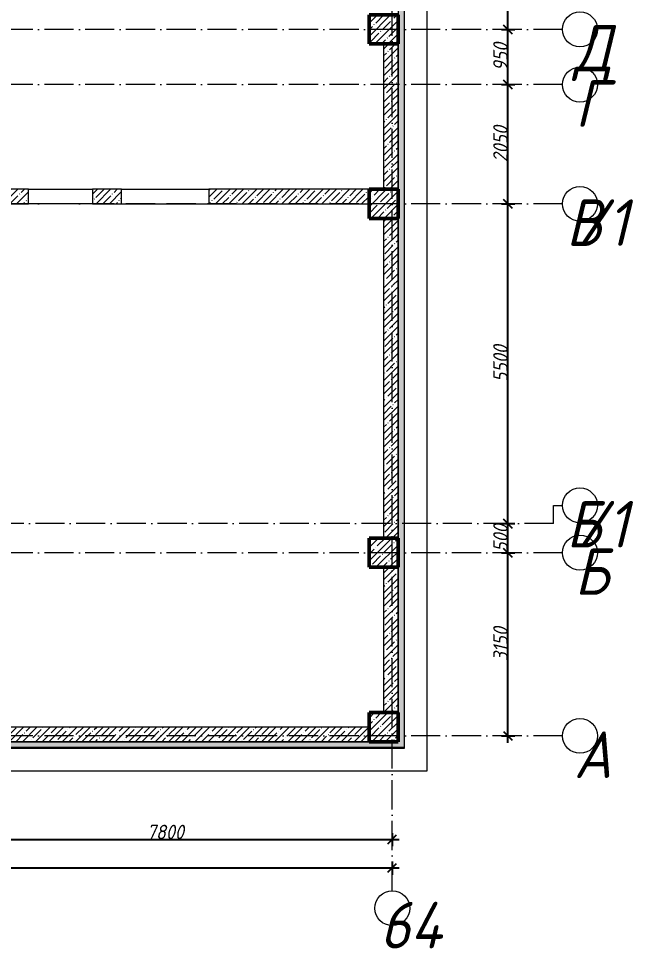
# Model space of a CAD drawing. Header units: millimetres. Extents: x -606178 to 312196, y -19338 to 632709.
# Drawn here: x -505337 to -494775, y 446320 to 462310 of the extents above; entities that cross this region are included whole.
import ezdxf

# ---------------------------------------------------------------- set-up
doc = ezdxf.new("R2010")
doc.units = ezdxf.units.MM
doc.linetypes.add('50_200_ШТРИХ_1Т_ш5_п1_п1_', pattern=[700, 500, -100, 0, -100])
for name, color, linetype, lineweight in [('A-____-____-DIMS', 7, 'Continuous', 9), ('A-DOOR-____-OTLN', 7, 'Continuous', 9), ('A-FLOR-____-OTLN', 7, 'Continuous', 9), ('A-WALL-____-MCUT', 7, 'Continuous', 13), ('A-WALL-____-MCUT-1', 7, 'Continuous', 9), ('A-WALL-____-MCUT-3', 7, 'Continuous', 9), ('A-WALL-____-OTLN', 7, 'Continuous', 9), ('A-WALL-____-PATT-1', 7, 'Continuous', 9), ('A-WALL-FNSH-MCUT-1', 7, 'Continuous', 9), ('S-COLS-____-MCUT', 7, 'Continuous', 50), ('S-COLS-____-OTLN', 7, 'Continuous', 9), ('S-GRID-____-IDEN', 7, 'Continuous', 9), ('S-GRID-____-OTLN', 7, 'Continuous', 9), ('S-GRID-____-OTLN-1', 7, '50_200_ШТРИХ_1Т_ш5_п1_п1_', 9)]:
    doc.layers.add(name, color=color, linetype=linetype, lineweight=lineweight)
doc.layers.add('A-DOOR-____-OTLN-1', color=7, linetype='Continuous', lineweight=9, true_color=0xffffff)
doc.styles.add('ISOCPEUR_I', font='isocpeui.ttf', dxfattribs={"width": 0.9, "height": 2.5})
doc.styles.add('ISOCPEUR_I_9', font='isocpeui.ttf', dxfattribs={"width": 0.9, "height": 250})
doc.dimstyles.new('ISO-2_5_0_9К_БОЛЬШОЙ_ОСИ', dxfattribs={"dimscale": 304.8, "dimtxt": 248.995294, "dimasz": 0.492126, "dimexe": 0.393701, "dimexo": 0, "dimgap": 0, "dimtad": 1, "dimdec": 0, "dimzin": 0, "dimdsep": 46, "dimtxsty": 'ISOCPEUR_I_9', "dimblk1": 'OBLIQUE', "dimblk2": 'OBLIQUE', "dimsah": 1, "dimcen": 0.09, "dimdle": 0.393701, "dimazin": 0, "dimtfac": 1, "dimtdec": 4, "dimtix": 1, "dimtmove": 0, "dimatfit": 3, "dimfxl": 1, "dimtvp": 1, "dimtolj": 1, "dimtzin": 0, "dimarcsym": 2})
pattern_1 = [(45, (-600067.05, 451794.26), (-114.04925, 114.04925), []), (45, (-599953, 451794.26), (-114.04925, 114.04925), [201.612, -40.322, 3.353, -36.97])]
pattern_2 = [(0, (-600067.05, 451794.26), (120.968, 69.841), [80.645, -161.29]), (120, (-600067.05, 451794.26), (-120.96808, 69.84086), [80.645, -161.29]), (60, (-600067.05, 451794.26), (-8e-05, 139.68186), [0, -161.29, 80.645, 0])]

# ---------------------------------------------------------------- blocks, each defined once
blk = doc.blocks.new('BSC_Колонна _Прямоугольная - 500х500-V26-АР1_Кладочный план подвала в осях 1-64_А-ГГ')
at = {"layer": 'S-COLS-____-OTLN'}
h = blk.add_hatch(dxfattribs=at)
h.set_pattern_fill('FP_37', color=256, style=0, pattern_type=2)
h.set_pattern_definition([(45, (-101000, 1668.96), (-114.04925, 114.04925), []), (45, (-100885.95, 1668.96), (-114.04925, 114.04925), [201.613, -40.323, 3.353, -36.97])])
h.paths.add_polyline_path([(-250, -250), (250, -250), (250, 250), (-250, 250)], flags=0)
at = {"layer": 'S-COLS-____-MCUT'}
for p, q in [((250, 250), (-250, 250)), ((-250, 250), (-250, -250)), ((250, -250), (250, 250)), ((-250, -250), (250, -250))]:
    blk.add_line(p, q, dxfattribs=at)
blk = doc.blocks.new('BSC_Колонна _Прямоугольная - 500х500-V28-АР1_Кладочный план подвала в осях 1-64_А-ГГ')
at = {"layer": 'S-COLS-____-OTLN'}
h = blk.add_hatch(dxfattribs=at)
h.set_pattern_fill('FP_39', color=256, style=0, pattern_type=2)
h.set_pattern_definition([(45, (-101000, -7331.04), (-114.04925, 114.04925), []), (45, (-100885.95, -7331.04), (-114.04925, 114.04925), [201.613, -40.323, 3.353, -36.97])])
h.paths.add_polyline_path([(-250, -250), (250, -250), (250, 250), (-250, 250)], flags=0)
at = {"layer": 'S-COLS-____-MCUT'}
for p, q in [((250, 250), (-250, 250)), ((-250, 250), (-250, -250)), ((250, -250), (250, 250)), ((-250, -250), (250, -250))]:
    blk.add_line(p, q, dxfattribs=at)
blk = doc.blocks.new('BSC_Колонна _Прямоугольная - 500х500-V81-АР1_Кладочный план подвала в осях 1-64_А-ГГ')
at = {"layer": 'S-COLS-____-OTLN'}
h = blk.add_hatch(dxfattribs=at)
h.set_pattern_fill('FP_93', color=256, style=0, pattern_type=2)
h.set_pattern_definition([(45, (-101000, -10331.04), (-114.04925, 114.04925), []), (45, (-100885.95, -10331.04), (-114.04925, 114.04925), [201.613, -40.323, 3.353, -36.97])])
h.paths.add_polyline_path([(-250, -250), (250, -250), (250, 250), (-250, 250)], flags=0)
at = {"layer": 'S-COLS-____-MCUT'}
for p, q in [((250, 250), (-250, 250)), ((-250, 250), (-250, -250)), ((250, -250), (250, 250)), ((-250, -250), (250, -250))]:
    blk.add_line(p, q, dxfattribs=at)
blk = doc.blocks.new('BSC_Колонна _Прямоугольная - 500х500-V83-АР1_Кладочный план подвала в осях 1-64_А-ГГ')
at = {"layer": 'S-COLS-____-OTLN'}
h = blk.add_hatch(dxfattribs=at)
h.set_pattern_fill('FP_95', color=256, style=0, pattern_type=2)
h.set_pattern_definition([(45, (-101000, -1331.04), (-114.04925, 114.04925), []), (45, (-100885.95, -1331.04), (-114.04925, 114.04925), [201.613, -40.323, 3.353, -36.97])])
h.paths.add_polyline_path([(-250, -250), (250, -250), (250, 250), (-250, 250)], flags=0)
at = {"layer": 'S-COLS-____-MCUT'}
for p, q in [((250, 250), (-250, 250)), ((-250, 250), (-250, -250)), ((250, -250), (250, 250)), ((-250, -250), (250, -250))]:
    blk.add_line(p, q, dxfattribs=at)
blk = doc.blocks.new('Проем_Дверь_Прямоугольный - 1500х2200h_проемы без заполнения-26839827-АР1_Кладочный план подвала в осях 1-64_А-ГГ')
at = {"layer": 'A-DOOR-____-OTLN-1'}
for p, q in [((750, 125), (-750, 125)), ((750, -125), (-750, -125))]:
    blk.add_line(p, q, dxfattribs=at)
blk = doc.blocks.new('Ось сетки - Круг_Ø6_00__ISO-2_5_0_9K_-25732049-АР1_Кладочный план подвала в осях 1-64_А-ГГ')
at = {"layer": 'S-GRID-____-IDEN'}
blk.add_circle((0, 0), 3, dxfattribs=at)
blk = doc.blocks.new('_Oblique')
at = {"color": 0, "linetype": 'ByBlock', "lineweight": -2}
blk.add_line((-0.5, -0.5), (0.5, 0.5), dxfattribs=at)
blk = doc.blocks.new('*D4013')
at = {"layer": 'A-____-____-DIMS', "color": 0, "lineweight": -2, "transparency": 16777216}
for p, q in [((-506717, 448302), (-506717, 448076)), ((-498917, 448302), (-498917, 448076)), ((-506837, 448196), (-498797, 448196))]:
    blk.add_line(p, q, dxfattribs=at)
at = {"layer": 'Defpoints', "color": 0, "transparency": 16777216}
for p in [(-506717, 448302), (-498917, 448302), (-498917, 448196)]:
    blk.add_point(p, dxfattribs=at)
at = {"layer": 'A-____-____-DIMS', "color": 0, "lineweight": -2, "transparency": 16777216, "xscale": 150, "yscale": 150, "zscale": 150, "rotation": 180}
blk.add_blockref('_Oblique', (-506717, 448196), dxfattribs=at)
at = {"layer": 'A-____-____-DIMS', "color": 0, "lineweight": -2, "transparency": 16777216, "xscale": 150, "yscale": 150, "zscale": 150}
blk.add_blockref('_Oblique', (-498917, 448196), dxfattribs=at)
at = {"layer": 'A-____-____-DIMS', "color": 0, "transparency": 16777216, "insert": (-502817, 448322), "char_height": 250, "width": 758.48, "attachment_point": 5, "style": 'ISOCPEUR_I_9'}
blk.add_mtext('\\A1;7800', dxfattribs=at)
blk = doc.blocks.new('*D4014')
at = {"layer": 'A-____-____-DIMS', "color": 0, "lineweight": -2, "transparency": 16777216}
for p, q in [((-602417, 447814), (-602417, 447588)), ((-498917, 447814), (-498917, 447588)), ((-602537, 447708), (-498797, 447708))]:
    blk.add_line(p, q, dxfattribs=at)
at = {"layer": 'Defpoints', "color": 0, "transparency": 16777216}
for p in [(-602417, 447814), (-498917, 447814), (-498917, 447708)]:
    blk.add_point(p, dxfattribs=at)
at = {"layer": 'A-____-____-DIMS', "color": 0, "lineweight": -2, "transparency": 16777216, "xscale": 150, "yscale": 150, "zscale": 150, "rotation": 180}
blk.add_blockref('_Oblique', (-602417, 447708), dxfattribs=at)
at = {"layer": 'A-____-____-DIMS', "color": 0, "lineweight": -2, "transparency": 16777216, "xscale": 150, "yscale": 150, "zscale": 150}
blk.add_blockref('_Oblique', (-498917, 447708), dxfattribs=at)
at = {"layer": 'A-____-____-DIMS', "color": 0, "transparency": 16777216, "insert": (-550667, 447833), "char_height": 250, "width": 1080.26, "attachment_point": 5, "style": 'ISOCPEUR_I_9'}
blk.add_mtext('\\A1;103500', dxfattribs=at)
blk = doc.blocks.new('*D4015')
at = {"layer": 'A-____-____-DIMS', "color": 0, "lineweight": -2, "transparency": 16777216}
for p, q in [((-496933, 449855), (-496933, 453245)), ((-497039, 453125), (-496813, 453125)), ((-497039, 449975), (-496813, 449975))]:
    blk.add_line(p, q, dxfattribs=at)
at = {"layer": 'Defpoints', "color": 0, "transparency": 16777216}
for p in [(-497039, 453125), (-496933, 453125), (-497039, 449975)]:
    blk.add_point(p, dxfattribs=at)
at = {"layer": 'A-____-____-DIMS', "color": 0, "lineweight": -2, "transparency": 16777216, "xscale": 150, "yscale": 150, "zscale": 150}
for p, rotation in [((-496933, 453125), 90), ((-496933, 449975), 270)]:
    blk.add_blockref('_Oblique', p, dxfattribs=dict(at, rotation=rotation))
at = {"layer": 'A-____-____-DIMS', "color": 0, "transparency": 16777216, "insert": (-497058, 451550), "char_height": 250, "width": 701.02, "attachment_point": 5, "rotation": 90, "style": 'ISOCPEUR_I_9'}
blk.add_mtext('\\A1;3150', dxfattribs=at)
blk = doc.blocks.new('*D4016')
at = {"layer": 'A-____-____-DIMS', "color": 0, "lineweight": -2, "transparency": 16777216}
for p, q in [((-496933, 453005), (-496933, 453745)), ((-497039, 453625), (-496813, 453625)), ((-497039, 453125), (-496813, 453125))]:
    blk.add_line(p, q, dxfattribs=at)
at = {"layer": 'Defpoints', "color": 0, "transparency": 16777216}
for p in [(-497039, 453625), (-496933, 453625), (-497039, 453125)]:
    blk.add_point(p, dxfattribs=at)
at = {"layer": 'A-____-____-DIMS', "color": 0, "lineweight": -2, "transparency": 16777216, "xscale": 150, "yscale": 150, "zscale": 150}
for p, rotation in [((-496933, 453625), 90), ((-496933, 453125), 270)]:
    blk.add_blockref('_Oblique', p, dxfattribs=dict(at, rotation=rotation))
at = {"layer": 'A-____-____-DIMS', "color": 0, "transparency": 16777216, "insert": (-497058, 453375), "char_height": 250, "width": 568.86, "attachment_point": 5, "rotation": 90, "style": 'ISOCPEUR_I_9'}
blk.add_mtext('\\A1;500', dxfattribs=at)
blk = doc.blocks.new('*D4017')
at = {"layer": 'A-____-____-DIMS', "color": 0, "lineweight": -2, "transparency": 16777216}
for p, q in [((-496933, 453505), (-496933, 459245)), ((-497039, 459125), (-496813, 459125)), ((-497039, 453625), (-496813, 453625))]:
    blk.add_line(p, q, dxfattribs=at)
at = {"layer": 'Defpoints', "color": 0, "transparency": 16777216}
for p in [(-497039, 459125), (-496933, 459125), (-497039, 453625)]:
    blk.add_point(p, dxfattribs=at)
at = {"layer": 'A-____-____-DIMS', "color": 0, "lineweight": -2, "transparency": 16777216, "xscale": 150, "yscale": 150, "zscale": 150}
for p, rotation in [((-496933, 459125), 90), ((-496933, 453625), 270)]:
    blk.add_blockref('_Oblique', p, dxfattribs=dict(at, rotation=rotation))
at = {"layer": 'A-____-____-DIMS', "color": 0, "transparency": 16777216, "insert": (-497058, 456375), "char_height": 250, "width": 758.48, "attachment_point": 5, "rotation": 90, "style": 'ISOCPEUR_I_9'}
blk.add_mtext('\\A1;5500', dxfattribs=at)
blk = doc.blocks.new('*D4018')
at = {"layer": 'A-____-____-DIMS', "color": 0, "lineweight": -2, "transparency": 16777216}
for p, q in [((-497039, 461175), (-496813, 461175)), ((-496933, 459005), (-496933, 461295)), ((-497039, 459125), (-496813, 459125))]:
    blk.add_line(p, q, dxfattribs=at)
at = {"layer": 'Defpoints', "color": 0, "transparency": 16777216}
for p in [(-497039, 461175), (-496933, 461175), (-497039, 459125)]:
    blk.add_point(p, dxfattribs=at)
at = {"layer": 'A-____-____-DIMS', "color": 0, "lineweight": -2, "transparency": 16777216, "xscale": 150, "yscale": 150, "zscale": 150}
for p, rotation in [((-496933, 461175), 90), ((-496933, 459125), 270)]:
    blk.add_blockref('_Oblique', p, dxfattribs=dict(at, rotation=rotation))
at = {"layer": 'A-____-____-DIMS', "color": 0, "transparency": 16777216, "insert": (-497058, 460150), "char_height": 250, "width": 758.48, "attachment_point": 5, "rotation": 90, "style": 'ISOCPEUR_I_9'}
blk.add_mtext('\\A1;2050', dxfattribs=at)
blk = doc.blocks.new('*D4019')
at = {"layer": 'A-____-____-DIMS', "color": 0, "lineweight": -2, "transparency": 16777216}
for p, q in [((-497039, 462125), (-496813, 462125)), ((-496933, 461055), (-496933, 462245)), ((-497039, 461175), (-496813, 461175))]:
    blk.add_line(p, q, dxfattribs=at)
at = {"layer": 'Defpoints', "color": 0, "transparency": 16777216}
for p in [(-497039, 462125), (-496933, 462125), (-497039, 461175)]:
    blk.add_point(p, dxfattribs=at)
at = {"layer": 'A-____-____-DIMS', "color": 0, "lineweight": -2, "transparency": 16777216, "xscale": 150, "yscale": 150, "zscale": 150}
for p, rotation in [((-496933, 462125), 90), ((-496933, 461175), 270)]:
    blk.add_blockref('_Oblique', p, dxfattribs=dict(at, rotation=rotation))
at = {"layer": 'A-____-____-DIMS', "color": 0, "transparency": 16777216, "insert": (-497058, 461650), "char_height": 250, "width": 568.86, "attachment_point": 5, "rotation": 90, "style": 'ISOCPEUR_I_9'}
blk.add_mtext('\\A1;950', dxfattribs=at)
blk = doc.blocks.new('*D4020')
at = {"layer": 'A-____-____-DIMS', "color": 0, "lineweight": -2, "transparency": 16777216}
for p, q in [((-496933, 462005), (-496933, 468245)), ((-497039, 468125), (-496813, 468125)), ((-497039, 462125), (-496813, 462125))]:
    blk.add_line(p, q, dxfattribs=at)
at = {"layer": 'Defpoints', "color": 0, "transparency": 16777216}
for p in [(-497039, 468125), (-496933, 468125), (-497039, 462125)]:
    blk.add_point(p, dxfattribs=at)
at = {"layer": 'A-____-____-DIMS', "color": 0, "lineweight": -2, "transparency": 16777216, "xscale": 150, "yscale": 150, "zscale": 150}
for p, rotation in [((-496933, 468125), 90), ((-496933, 462125), 270)]:
    blk.add_blockref('_Oblique', p, dxfattribs=dict(at, rotation=rotation))
at = {"layer": 'A-____-____-DIMS', "color": 0, "transparency": 16777216, "insert": (-497058, 465125), "char_height": 250, "width": 758.48, "attachment_point": 5, "rotation": 90, "style": 'ISOCPEUR_I_9'}
blk.add_mtext('\\A1;6000', dxfattribs=at)

msp = doc.modelspace()

# ---------------------------------------------------------------- hatches: boundary and pattern name
at = {"layer": 'A-WALL-____-PATT-1'}
h = msp.add_hatch(dxfattribs=at)
h.set_pattern_fill('FP_91', color=256, style=0, pattern_type=2)
h.set_pattern_definition(pattern_2)
h.paths.add_polyline_path([(-498715.047, 449873.3011), (-498715.047, 499295.4397), (-498815.047, 499295.4397), (-498815.047, 449873.3011)], flags=0)
h = msp.add_hatch(dxfattribs=at)
h.set_pattern_fill('FP_1', color=256, style=0, pattern_type=2)
h.set_pattern_definition(pattern_1)
h.paths.add_polyline_path([(-498817.047, 458855.3011), (-498817.047, 458875.3011), (-499067.047, 458875.3011), (-499067.047, 458855.3011)], flags=0)
h.paths.add_polyline_path([(-499067.047, 459375.3011), (-498817.047, 459375.3011), (-498817.047, 461875.3011), (-499067.047, 461875.3011), (-499067.047, 459409.0495)], flags=0)
h = msp.add_hatch(dxfattribs=at)
h.set_pattern_fill('FP_1', color=256, style=0, pattern_type=2)
h.set_pattern_definition(pattern_1)
h.paths.add_polyline_path([(-499317.047, 459125.3011), (-499317.047, 459375.3011), (-502067.047, 459375.3011), (-502067.047, 459125.3011), (-501102.2341, 459125.3011)], flags=0)
h.paths.add_polyline_path([(-503567.047, 459125.3011), (-503567.047, 459375.3011), (-504067.9775, 459375.3011), (-504067.9775, 459125.3011)], flags=0)
h.paths.add_polyline_path([(-505167.9775, 459125.3011), (-505167.9775, 459375.3011), (-506317.047, 459375.3011), (-506317.047, 459125.3011)], flags=0)
h = msp.add_hatch(dxfattribs=at)
h.set_pattern_fill('FP_1', color=256, style=0, pattern_type=2)
h.set_pattern_definition(pattern_1)
h.paths.add_polyline_path([(-499067.047, 453375.3011), (-498817.047, 453375.3011), (-498817.047, 458875.3011), (-499067.047, 458875.3011)], flags=0)
h = msp.add_hatch(dxfattribs=at)
h.set_pattern_fill('FP_1', color=256, style=0, pattern_type=2)
h.set_pattern_definition(pattern_1)
h.paths.add_polyline_path([(-498817.047, 450375.3011), (-498817.047, 452875.3011), (-499067.047, 452875.3011), (-499067.047, 450375.3011)], flags=0)
h = msp.add_hatch(dxfattribs=at)
h.set_pattern_fill('FP_1', color=256, style=0, pattern_type=2)
h.set_pattern_definition(pattern_1)
h.paths.add_polyline_path([(-499317.047, 449875.3011), (-499317.047, 450125.3011), (-506317.047, 450125.3011), (-506317.047, 449875.3011), (-501102.2341, 449875.3011)], flags=0)
h = msp.add_hatch(dxfattribs=at)
h.set_pattern_fill('FP_91', color=256, style=0, pattern_type=2)
h.set_pattern_definition(pattern_2)
h.paths.add_polyline_path([(-498715.047, 449773.3011), (-498715.047, 449873.3011), (-602519.047, 449873.3011), (-602519.047, 449773.3011), (-501102.2341, 449773.3011)], flags=0)

# ---------------------------------------------------------------- linework, layer by layer
at = {"layer": 'A-FLOR-____-OTLN'}
for p, q in [((-498317.047, 449375.3011), (-498317.047, 498575.3011)), ((-528167.047, 449375.3011), (-498317.047, 449375.3011))]:
    msp.add_line(p, q, dxfattribs=at)
at = {"layer": 'A-WALL-____-MCUT'}
for p, q in [((-498715.047, 499295.4397), (-498715.047, 449773.3011)), ((-498707.047, 449765.3011), (-498707.047, 499295.4397)), ((-602627.047, 449765.3011), (-498707.047, 449765.3011)), ((-498715.047, 449773.3011), (-602619.047, 449773.3011))]:
    msp.add_line(p, q, dxfattribs=at)
at = {"layer": 'A-WALL-____-MCUT-1'}
for p, q in [((-499067.047, 461875.3011), (-499067.047, 459375.3011)), ((-498817.047, 459375.3011), (-498817.047, 461875.3011)), ((-505167.9775, 459375.3011), (-506317.047, 459375.3011)), ((-505167.9775, 459125.3011), (-505167.9775, 459375.3011)), ((-503567.047, 459375.3011), (-504067.9775, 459375.3011)), ((-504067.9775, 459375.3011), (-504067.9775, 459125.3011)), ((-503567.047, 459125.3011), (-503567.047, 459375.3011)), ((-499317.047, 459375.3011), (-502067.047, 459375.3011)), ((-502067.047, 459375.3011), (-502067.047, 459125.3011)), ((-506317.047, 459125.3011), (-505167.9775, 459125.3011)), ((-504067.9775, 459125.3011), (-503567.047, 459125.3011)), ((-502067.047, 459125.3011), (-499317.047, 459125.3011)), ((-499067.047, 458875.3011), (-499067.047, 453375.3011)), ((-499067.047, 458855.3011), (-498817.047, 458855.3011)), ((-498817.047, 453375.3011), (-498817.047, 458875.3011)), ((-499067.047, 452875.3011), (-499067.047, 450375.3011)), ((-498817.047, 450375.3011), (-498817.047, 452875.3011)), ((-499317.047, 450125.3011), (-506317.047, 450125.3011)), ((-506317.047, 449875.3011), (-499317.047, 449875.3011))]:
    msp.add_line(p, q, dxfattribs=at)
at = {"layer": 'A-WALL-____-MCUT-3'}
for p, q in [((-498815.047, 499295.4397), (-498815.047, 449873.3011)), ((-498815.047, 449873.3011), (-602519.047, 449873.3011))]:
    msp.add_line(p, q, dxfattribs=at)
at = {"layer": 'A-WALL-____-OTLN'}
for p, q in [((-505167.9775, 459375.3011), (-504067.9775, 459375.3011)), ((-504067.9775, 459125.3011), (-505167.9775, 459125.3011))]:
    msp.add_line(p, q, dxfattribs=at)
at = {"layer": 'A-WALL-FNSH-MCUT-1'}
for p, q in [((-498817.047, 461875.3011), (-498817.047, 459375.3011)), ((-498817.047, 458875.3011), (-498817.047, 453375.3011)), ((-498817.047, 452875.3011), (-498817.047, 450375.3011))]:
    msp.add_line(p, q, dxfattribs=at)
at = {"layer": 'S-GRID-____-OTLN'}
for p, q in [((-496148.4533, 453939.1964), (-495992.6403, 453939.1964)), ((-496148.4533, 453625.3011), (-496148.4533, 453939.1964))]:
    msp.add_line(p, q, dxfattribs=at)
at = {"layer": 'S-GRID-____-OTLN-1'}
for p, q in [((-498917.047, 447311.6528), (-498917.047, 501675.2188)), ((-495992.6403, 462125.3011), (-507045.7826, 462125.3011)), ((-495992.6403, 461175.3011), (-604529.5766, 461175.3011)), ((-495992.6403, 459125.3011), (-507045.7826, 459125.3011)), ((-496148.4533, 453625.3011), (-604735.8172, 453625.3011)), ((-495992.6403, 453125.3011), (-507045.7826, 453125.3011)), ((-495992.6403, 449975.3011), (-604735.8172, 449975.3011))]:
    msp.add_line(p, q, dxfattribs=at)

# ---------------------------------------------------------------- block references
at = {"layer": 'A-DOOR-____-OTLN', "rotation": 180}
msp.add_blockref('Проем_Дверь_Прямоугольный - 1500х2200h_проемы без заполнения-26839827-АР1_Кладочный план подвала в осях 1-64_А-ГГ', (-502817.047, 459250.3011), dxfattribs=at)
at = {"layer": 'S-COLS-____-OTLN'}
for name, p in [('BSC_Колонна _Прямоугольная - 500х500-V81-АР1_Кладочный план подвала в осях 1-64_А-ГГ', (-499067.047, 462125.3011)), ('BSC_Колонна _Прямоугольная - 500х500-V28-АР1_Кладочный план подвала в осях 1-64_А-ГГ', (-499067.047, 459125.3011)), ('BSC_Колонна _Прямоугольная - 500х500-V83-АР1_Кладочный план подвала в осях 1-64_А-ГГ', (-499067.047, 453125.3011)), ('BSC_Колонна _Прямоугольная - 500х500-V26-АР1_Кладочный план подвала в осях 1-64_А-ГГ', (-499067.047, 450125.3011))]:
    msp.add_blockref(name, p, dxfattribs=at)
at = {"layer": 'S-GRID-____-IDEN', "xscale": 99.99999999999993, "yscale": 99.99999999999993, "zscale": 99.99999999999993, "rotation": 89.99999999999982}
for p in [(-495692.6403, 462125.3011), (-495692.6403, 461175.3011), (-495692.6403, 459125.3011), (-495692.6403, 453939.1964), (-495692.6403, 453125.3011), (-495692.6403, 449975.3011)]:
    msp.add_blockref('Ось сетки - Круг_Ø6_00__ISO-2_5_0_9K_-25732049-АР1_Кладочный план подвала в осях 1-64_А-ГГ', p, dxfattribs=at)
at = {"layer": 'S-GRID-____-IDEN', "xscale": 99.99999999999993, "yscale": 99.99999999999993, "zscale": 99.99999999999993}
msp.add_blockref('Ось сетки - Круг_Ø6_00__ISO-2_5_0_9K_-25732049-АР1_Кладочный план подвала в осях 1-64_А-ГГ', (-498917.047, 447011.6528), dxfattribs=at)

# ---------------------------------------------------------------- texts
at = {"layer": 'S-GRID-____-IDEN', "char_height": 800, "attachment_point": 1, "style": 'ISOCPEUR_I'}
for s, insert, width in [('\\fISOCPEUR|b0|i1|c204|p34|;\\W.9;Д', (-495797.1608, 462201.377), 252.531562), ('\\fISOCPEUR|b0|i1|c204|p34|;\\W.9;Г', (-495776.4608, 461251.377), 202.02525), ('\\fISOCPEUR|b0|i1|c204|p34|;\\W.9;В', (-495928.1108, 459201.377), 223.670812), ('/1', (-495743.5639, 459201.377), 346.329), ('\\fISOCPEUR|b0|i1|c204|p34|;\\W.9;Б', (-495928.1108, 454015.2722), 223.670812), ('/1', (-495743.5639, 454015.2722), 346.329), ('\\fISOCPEUR|b0|i1|c204|p34|;\\W.9;Б', (-495785.4608, 453201.377), 223.670812), ('\\fISOCPEUR|b0|i1|c204|p34|;\\W.9;А', (-495797.1608, 450051.377), 252.531562), ('64', (-499130.9753, 447120.4275), 425.696062)]:
    msp.add_mtext(s, dxfattribs=dict(at, insert=insert, width=width))

# ---------------------------------------------------------------- dimensions: what is measured, and where the dimension line sits
at = {"layer": 'A-____-____-DIMS'}
for base, p1, p2, override, picture, middle in [((-496932.8055, 468125.3011), (-497038.8715, 462125.3011), (-497038.8715, 468125.3011), {"dimtxt": 400, "dimpost": '<>', "dimfxl": 6000}, '*D4020', (-497057.8055, 465125.3011)), ((-496932.8055, 462125.3011), (-497038.8715, 461175.3011), (-497038.8715, 462125.3011), {"dimtxt": 400, "dimpost": '<>', "dimfxl": 950}, '*D4019', (-497057.8055, 461650.3011)), ((-496932.8055, 461175.3011), (-497038.8715, 459125.3011), (-497038.8715, 461175.3011), {"dimtxt": 400, "dimpost": '<>', "dimfxl": 2050}, '*D4018', (-497057.8055, 460150.3011)), ((-496932.8055, 459125.3011), (-497038.8715, 453625.3011), (-497038.8715, 459125.3011), {"dimtxt": 400, "dimpost": '<>', "dimfxl": 5500}, '*D4017', (-497057.8055, 456375.3011)), ((-496932.8055, 453625.3011), (-497038.8715, 453125.3011), (-497038.8715, 453625.3011), {"dimtxt": 400, "dimpost": '<>', "dimfxl": 500}, '*D4016', (-497057.8055, 453375.3011)), ((-496932.8055, 453125.3011), (-497038.8715, 449975.3011), (-497038.8715, 453125.3011), {"dimtxt": 400, "dimpost": '<>', "dimfxl": 3150}, '*D4015', (-497057.8055, 451550.3011))]:
    dim = msp.add_linear_dim(base=base, p1=p1, p2=p2, angle=90, dimstyle='ISO-2_5_0_9К_БОЛЬШОЙ_ОСИ', override=override, dxfattribs=at)
    dim.commit()
    dim.dimension.update_dxf_attribs({"geometry": picture, "text_midpoint": middle})
for base, p1, p2, override, picture, middle in [((-498917.047, 448195.7362), (-506717.047, 448301.8022), (-498917.047, 448301.8022), {"dimtxt": 400, "dimpost": '<>', "dimfxl": 7800}, '*D4013', (-502817.047, 448322.3461)), ((-498917.047, 447707.5291), (-602417.047, 447813.5951), (-498917.047, 447813.5951), {"dimtxt": 400, "dimpost": '<>', "dimfxl": 103500}, '*D4014', (-550667.047, 447832.5291))]:
    dim = msp.add_linear_dim(base=base, p1=p1, p2=p2, dimstyle='ISO-2_5_0_9К_БОЛЬШОЙ_ОСИ', override=override, dxfattribs=at)
    dim.commit()
    dim.dimension.update_dxf_attribs({"geometry": picture, "text_midpoint": middle})

doc.saveas('drawing.dxf')
